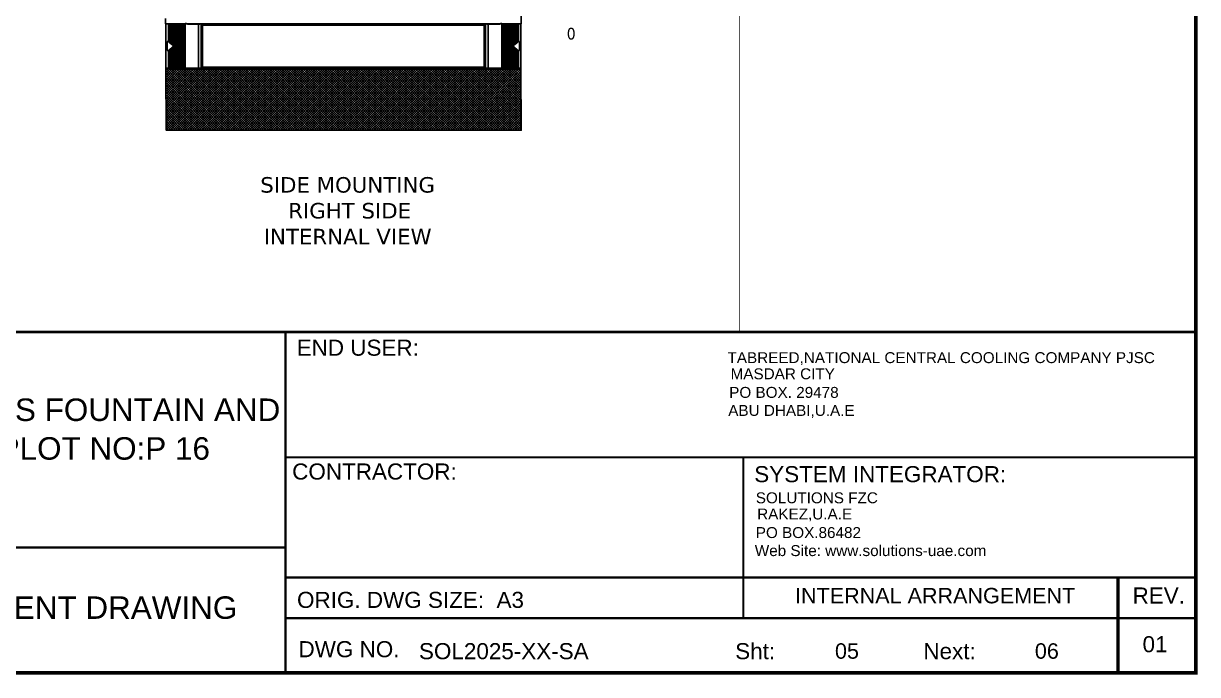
# Model space of a CAD drawing. Header units: inches. Extents: x 100535554 to 201081702, y 63708552 to 127420865.
# Drawn here: x 100541906 to 100542436, y 63709917 to 63710211 of the extents above; entities that cross this region are included whole.
import ezdxf
from ezdxf.enums import TextEntityAlignment as Align

# ---------------------------------------------------------------- set-up
doc = ezdxf.new("R2010")
doc.units = ezdxf.units.IN
doc.header["$MEASUREMENT"] = 0
doc.layers.add('BORDER', color=7, linetype='Continuous')
doc.layers.add('PFTXT', color=7, linetype='Continuous')
doc.styles.add('A', font='arial.ttf')
doc.styles.add('Tahoma$001H0', font='tahoma.ttf')
doc.styles.add('Verdana$001H0', font='verdana.ttf')

# ---------------------------------------------------------------- blocks, each defined once
blk = doc.blocks.new('Title Frame_Al Bayt')
at = {"layer": 'BORDER', "const_width": 1.54}
blk.add_lwpolyline([(897.37, 420.3), (897.37, -410.23), (2066.28, -410.23), (2066.28, 420.3)], close=True, dxfattribs=at)
at = {"layer": 'BORDER'}
for points, const_width in [([(899.02, -256.43), (2066.28, -256.43)], 1.08), ([(1655.59, -410.23), (1655.59, -256.43)], 1.08), ([(1655.59, -312.94), (2066.28, -312.94)], 0.923), ([(1862.06, -385.63), (1862.06, -312.94)], 0.923), ([(1655.59, -353.66), (1265.22, -353.66)], 1.08), ([(2066.28, -367.17), (1655.59, -367.17)], 1.08), ([(2031.17, -410.23), (2031.17, -367.17)], 1.54), ([(2066.28, -385.63), (1655.59, -385.63)], 1.08)]:
    blk.add_lwpolyline(points, dxfattribs=dict(at, const_width=const_width))
at = {"layer": 'BORDER', "style": 'A'}
for s, height, p in [('END USER:', 7.25, (1660.57, -267.14)), ('TABREED,NATIONAL CENTRAL COOLING COMPANY PJSC', 4.93, (1854.97, -270.47)), ('MASDAR CITY', 4.93, (1856.36, -277.76)), ('PO BOX. 29478', 4.93, (1855.74, -286.15)), ('SAADIYAT ISLAND & WATER FEATURES FOUNTAIN AND', 10.15, (1269.55, -296.59)), ('ABU DHABI,U.A.E', 4.93, (1855.31, -294.3)), (' CITY BRIDGE ETS, SECTOR: SDN8, PLOT NO:P 16', 10.15, (1279.53, -314.05)), ('CONTRACTOR:', 7.25, (1658.54, -323.01)), ('SYSTEM INTEGRATOR:', 7.25, (1867.04, -324.2)), ('SOLUTIONS FZC', 4.93, (1867.73, -333.72)), ('RAKEZ,U.A.E', 4.93, (1868.35, -341.02)), ('PO BOX.86482', 4.93, (1867.73, -349.41)), ('Web Site: www.solutions-uae.com ', 4.93, (1867.29, -357.55)), ('ORIG. DWG SIZE:  A3', 7.25, (1660.73, -380.94)), ('REV.', 7.25, (2037.74, -378.96)), ('DWG NO.', 7.25, (1661.4, -403.19)), ('SOL2025-XX-SA', 7.25, (1715.75, -404.08)), ('Sht:', 7.25, (1858.44, -404.08)), ('Next:', 7.25, (1943.34, -404.08)), ('01', 7.25, (2042.25, -400.94))]:
    blk.add_text(s, height=height, dxfattribs=at).set_placement(p)

msp = doc.modelspace()

# ---------------------------------------------------------------- hatches: boundary and pattern name
at = {"ltscale": 25}
h = msp.add_hatch(dxfattribs=at)
h.set_pattern_fill('ANSI37', color=9, scale=6.099986)
h.set_pattern_definition([(45, (100542907.7301, 63710427.5325), (-0.5391677, 0.5391677), []), (135, (100542907.7301, 63710427.5325), (-0.5391677, -0.5391677), [])])
h.paths.add_polyline_path([(100541970.254, 63710190.726), (100542130.379, 63710190.726), (100542130.429, 63710162.784), (100541970.304, 63710162.784)])

# ---------------------------------------------------------------- linework, layer by layer
at = {"color": 7, "linetype": 'Continuous', "lineweight": -2, "true_color": 0x000007}
for p, q in [((100542130.395, 63710611.428), (100542130.395, 63710210.769)), ((100541970.019, 63710210.769), (100541970.019, 63710213.19)), ((100542130.395, 63710210.769), (100541970.019, 63710210.769)), ((100541986.038, 63710210.769), (100541970.112, 63710210.769)), ((100541970.112, 63710190.745), (100541970.112, 63710210.769)), ((100541971.23, 63710210.769), (100541971.23, 63710202.759)), ((100541971.509, 63710202.573), (100541971.509, 63710210.769)), ((100541971.696, 63710202.294), (100541971.696, 63710210.769)), ((100541971.975, 63710202.107), (100541971.975, 63710210.769)), ((100541972.254, 63710201.921), (100541972.254, 63710210.769)), ((100541972.534, 63710201.642), (100541972.534, 63710210.769)), ((100541972.813, 63710201.455), (100541972.813, 63710210.769)), ((100541972.999, 63710201.269), (100541972.999, 63710210.769)), ((100541973.279, 63710200.99), (100541973.279, 63710210.769)), ((100541973.558, 63710200.804), (100541973.558, 63710210.769)), ((100541973.838, 63710190.745), (100541973.838, 63710210.769)), ((100541974.117, 63710190.745), (100541974.117, 63710210.769)), ((100541974.303, 63710190.745), (100541974.303, 63710210.769)), ((100541974.583, 63710190.745), (100541974.583, 63710210.769)), ((100541974.862, 63710190.745), (100541974.862, 63710210.769)), ((100541975.141, 63710190.745), (100541975.141, 63710210.769)), ((100541975.421, 63710190.745), (100541975.421, 63710210.769)), ((100541975.607, 63710190.745), (100541975.607, 63710210.769)), ((100541975.887, 63710190.745), (100541975.887, 63710210.769)), ((100541976.166, 63710190.745), (100541976.166, 63710210.769)), ((100541976.445, 63710190.745), (100541976.445, 63710210.769)), ((100541976.725, 63710190.745), (100541976.725, 63710210.769)), ((100541976.911, 63710190.745), (100541976.911, 63710210.769)), ((100541977.19, 63710190.745), (100541977.19, 63710210.769)), ((100541977.47, 63710190.745), (100541977.47, 63710210.769)), ((100541977.749, 63710190.745), (100541977.749, 63710210.769)), ((100541978.029, 63710190.745), (100541978.029, 63710210.769)), ((100541978.215, 63710190.745), (100541978.215, 63710210.769)), ((100541978.494, 63710190.745), (100541978.494, 63710210.769)), ((100541978.774, 63710190.745), (100541978.774, 63710210.769)), ((100541979.053, 63710211.234), (100541979.053, 63710210.769)), ((100541979.891, 63710210.676), (100541985.293, 63710210.676)), ((100541984.827, 63710190.745), (100541984.827, 63710210.769)), ((100541986.038, 63710210.769), (100541986.038, 63710190.745)), ((100541986.131, 63710191.118), (100541986.131, 63710210.396)), ((100541986.224, 63710210.769), (100542114.19, 63710210.769)), ((100542113.91, 63710210.21), (100541986.504, 63710210.21)), ((100541986.69, 63710210.21), (100541986.69, 63710191.304)), ((100542113.91, 63710210.489), (100542113.724, 63710210.21)), ((100542113.724, 63710191.304), (100542113.724, 63710210.21)), ((100542113.724, 63710210.21), (100542113.817, 63710210.21)), ((100542113.724, 63710210.21), (100542113.724, 63710210.21)), ((100542113.724, 63710210.21), (100542113.724, 63710210.21)), ((100542113.817, 63710210.21), (100542113.91, 63710210.303)), ((100542113.91, 63710210.21), (100542113.817, 63710210.21)), ((100542113.817, 63710210.21), (100542113.817, 63710210.21)), ((100542113.91, 63710210.303), (100542114.003, 63710210.396)), ((100542114.003, 63710210.303), (100542113.91, 63710210.21)), ((100542113.91, 63710210.21), (100542114.096, 63710210.21)), ((100542114.003, 63710210.396), (100542114.19, 63710210.489)), ((100542114.283, 63710210.396), (100542114.003, 63710210.396)), ((100542114.003, 63710210.396), (100542114.003, 63710210.303)), ((100542114.096, 63710210.21), (100542114.283, 63710210.396)), ((100542114.19, 63710210.396), (100542114.19, 63710210.769)), ((100542114.283, 63710210.396), (100542114.283, 63710191.118)), ((100542114.376, 63710190.745), (100542114.376, 63710210.769)), ((100542130.302, 63710210.769), (100542114.376, 63710210.769)), ((100542115.121, 63710210.676), (100542120.523, 63710210.676)), ((100542115.587, 63710210.769), (100542115.587, 63710190.745)), ((100542121.361, 63710210.769), (100542121.361, 63710211.234)), ((100542121.64, 63710210.769), (100542121.64, 63710190.745)), ((100542121.92, 63710210.769), (100542121.92, 63710190.745)), ((100542122.199, 63710210.769), (100542122.199, 63710190.745)), ((100542122.385, 63710210.769), (100542122.385, 63710190.745)), ((100542122.665, 63710210.769), (100542122.665, 63710190.745)), ((100542122.944, 63710210.769), (100542122.944, 63710190.745)), ((100542123.223, 63710210.769), (100542123.223, 63710190.745)), ((100542123.503, 63710210.769), (100542123.503, 63710190.745)), ((100542123.689, 63710210.769), (100542123.689, 63710190.745)), ((100542123.969, 63710210.769), (100542123.969, 63710190.745)), ((100542124.248, 63710210.769), (100542124.248, 63710190.745)), ((100542124.527, 63710210.769), (100542124.527, 63710190.745)), ((100542124.714, 63710210.769), (100542124.714, 63710190.745)), ((100542124.993, 63710210.769), (100542124.993, 63710190.745)), ((100542125.272, 63710210.769), (100542125.272, 63710190.745)), ((100542125.552, 63710210.769), (100542125.552, 63710190.745)), ((100542125.831, 63710210.769), (100542125.831, 63710190.745)), ((100542126.017, 63710210.769), (100542126.017, 63710190.745)), ((100542126.297, 63710210.769), (100542126.297, 63710190.745)), ((100542126.576, 63710210.769), (100542126.576, 63710190.745)), ((100542126.856, 63710210.769), (100542126.856, 63710200.804)), ((100542127.135, 63710210.769), (100542127.135, 63710200.99)), ((100542127.321, 63710210.769), (100542127.321, 63710201.269)), ((100542127.601, 63710210.769), (100542127.601, 63710201.455)), ((100542127.88, 63710210.769), (100542127.88, 63710201.642)), ((100542128.16, 63710210.769), (100542128.16, 63710201.921)), ((100542128.439, 63710210.769), (100542128.439, 63710202.107)), ((100542128.625, 63710210.769), (100542128.625, 63710202.294)), ((100542128.905, 63710210.769), (100542128.905, 63710202.573)), ((100542129.184, 63710202.759), (100542129.184, 63710210.769)), ((100542130.302, 63710210.769), (100542130.302, 63710190.745)), ((100541970.671, 63710202.759), (100541971.23, 63710202.759)), ((100541970.671, 63710202.759), (100541970.671, 63710198.755)), ((100541971.696, 63710202.294), (100541971.509, 63710202.573)), ((100542128.905, 63710202.573), (100542128.625, 63710202.294)), ((100542129.184, 63710202.759), (100542129.65, 63710202.759)), ((100542129.65, 63710198.755), (100542129.65, 63710202.759)), ((100541971.23, 63710198.755), (100541970.671, 63710198.755)), ((100541971.23, 63710198.755), (100541971.23, 63710190.745)), ((100541971.509, 63710198.941), (100541971.696, 63710199.22)), ((100541971.509, 63710190.745), (100541971.509, 63710198.941)), ((100541971.696, 63710190.745), (100541971.696, 63710199.22)), ((100541972.254, 63710201.921), (100541971.975, 63710202.107)), ((100541971.975, 63710199.407), (100541972.254, 63710199.593)), ((100541971.975, 63710190.745), (100541971.975, 63710199.407)), ((100541972.254, 63710190.745), (100541972.254, 63710199.593)), ((100541972.813, 63710201.455), (100541972.534, 63710201.642)), ((100541972.534, 63710199.872), (100541972.813, 63710200.058)), ((100541972.534, 63710190.745), (100541972.534, 63710199.872)), ((100541972.813, 63710190.745), (100541972.813, 63710200.058)), ((100541973.279, 63710200.99), (100541972.999, 63710201.269)), ((100541972.999, 63710200.245), (100541973.279, 63710200.524)), ((100541972.999, 63710190.745), (100541972.999, 63710200.245)), ((100541973.279, 63710190.745), (100541973.279, 63710200.524)), ((100541973.651, 63710200.804), (100541973.558, 63710200.804)), ((100541973.558, 63710200.71), (100541973.651, 63710200.804)), ((100541973.558, 63710190.745), (100541973.558, 63710200.71)), ((100542126.763, 63710200.804), (100542126.856, 63710200.71)), ((100542126.856, 63710200.804), (100542126.763, 63710200.804)), ((100542126.856, 63710200.71), (100542126.856, 63710190.745)), ((100542127.321, 63710201.269), (100542127.135, 63710200.99)), ((100542127.135, 63710200.524), (100542127.135, 63710190.745)), ((100542127.135, 63710200.524), (100542127.321, 63710200.245)), ((100542127.321, 63710200.245), (100542127.321, 63710190.745)), ((100542127.88, 63710201.642), (100542127.601, 63710201.455)), ((100542127.601, 63710200.058), (100542127.601, 63710190.745)), ((100542127.601, 63710200.058), (100542127.88, 63710199.872)), ((100542127.88, 63710199.872), (100542127.88, 63710190.745)), ((100542128.439, 63710202.107), (100542128.16, 63710201.921)), ((100542128.16, 63710199.593), (100542128.16, 63710190.745)), ((100542128.16, 63710199.593), (100542128.439, 63710199.407)), ((100542128.439, 63710199.407), (100542128.439, 63710190.745)), ((100542128.625, 63710199.22), (100542128.625, 63710190.745)), ((100542128.625, 63710199.22), (100542128.905, 63710198.941)), ((100542128.905, 63710198.941), (100542128.905, 63710190.745)), ((100542129.184, 63710190.745), (100542129.184, 63710198.755)), ((100542129.65, 63710198.755), (100542129.184, 63710198.755)), ((100541986.038, 63710190.745), (100541970.112, 63710190.745)), ((100541986.317, 63710191.304), (100541986.131, 63710191.118)), ((100541986.131, 63710191.118), (100541986.411, 63710191.118)), ((100541986.224, 63710190.745), (100541986.224, 63710191.118)), ((100541986.411, 63710191.118), (100541986.224, 63710191.025)), ((100542114.19, 63710190.745), (100541986.224, 63710190.745)), ((100541986.504, 63710191.304), (100541986.317, 63710191.304)), ((100541986.411, 63710191.211), (100541986.504, 63710191.304)), ((100541986.411, 63710191.118), (100541986.411, 63710191.211)), ((100541986.504, 63710191.211), (100541986.411, 63710191.118)), ((100541986.504, 63710191.304), (100542113.91, 63710191.304)), ((100541986.504, 63710191.304), (100541986.597, 63710191.304)), ((100541986.597, 63710191.304), (100541986.504, 63710191.211)), ((100541986.504, 63710191.025), (100541986.69, 63710191.304)), ((100541986.597, 63710191.304), (100541986.597, 63710191.304)), ((100541986.69, 63710191.304), (100541986.597, 63710191.304)), ((100541986.69, 63710191.304), (100541986.69, 63710191.304)), ((100541986.69, 63710191.304), (100541986.69, 63710191.304)), ((100542113.817, 63710191.304), (100542113.724, 63710191.304)), ((100542113.724, 63710191.304), (100542113.724, 63710191.304)), ((100542113.724, 63710191.304), (100542113.91, 63710191.025)), ((100542113.817, 63710191.304), (100542113.91, 63710191.304)), ((100542113.91, 63710191.211), (100542113.817, 63710191.304)), ((100542113.91, 63710191.304), (100542114.003, 63710191.118)), ((100542114.096, 63710191.304), (100542113.91, 63710191.304)), ((100542114.003, 63710191.118), (100542113.91, 63710191.211)), ((100542114.003, 63710191.118), (100542114.283, 63710191.118)), ((100542114.19, 63710191.025), (100542114.003, 63710191.118)), ((100542114.283, 63710191.118), (100542114.096, 63710191.304)), ((100542114.19, 63710190.745), (100542114.19, 63710191.118)), ((100542114.376, 63710190.745), (100542130.302, 63710190.745))]:
    msp.add_line(p, q, dxfattribs=at)
for points in [[(100542114.19, 63710210.769), (100542114.003, 63710210.676), (100542113.91, 63710210.489)], [(100541986.224, 63710190.745), (100541986.411, 63710190.838), (100541986.504, 63710191.025)], [(100542113.91, 63710191.025), (100542114.003, 63710190.838), (100542114.19, 63710190.745)]]:
    msp.add_lwpolyline(points, dxfattribs=at)
at = {"ltscale": 10}
msp.add_lwpolyline([(100541970.113, 63710190.605), (100542130.302, 63710190.605), (100542130.461, 63710162.784), (100541970.272, 63710162.784)], close=True, dxfattribs=at)
at = {"color": 7, "linetype": 'Continuous', "lineweight": -2, "true_color": 0x000007}
for points in [[(100541979.696, 63710210.726), (100541979.773, 63710210.693), (100541979.855, 63710210.676), (100541979.938, 63710210.676)], [(100541985.34, 63710210.676), (100541985.452, 63710210.676), (100541985.563, 63710210.707), (100541985.659, 63710210.767)], [(100542114.161, 63710210.261), (100542114.164, 63710210.262), (100542114.168, 63710210.263), (100542114.171, 63710210.265)], [(100542114.848, 63710210.767), (100542114.944, 63710210.707), (100542115.054, 63710210.676), (100542115.167, 63710210.676)], [(100542120.569, 63710210.676), (100542120.682, 63710210.676), (100542120.793, 63710210.707), (100542120.889, 63710210.767)], [(100541986.346, 63710191.346), (100541986.343, 63710191.345), (100541986.339, 63710191.344), (100541986.336, 63710191.342)], [(100542113.805, 63710191.334), (100542113.811, 63710191.322), (100542113.817, 63710191.311), (100542113.823, 63710191.299)]]:
    msp.add_open_spline(points, degree=3, dxfattribs=at)
at = {"layer": 'PFTXT', "lineweight": 9, "const_width": 0.29}
msp.add_lwpolyline([(100542228.922, 63710748.461), (100542228.922, 63710071.726)], dxfattribs=at)

# ---------------------------------------------------------------- block references
msp.add_blockref('Title Frame_Al Bayt', (100540368.565, 63710328.157))

# ---------------------------------------------------------------- texts
at = {"color": 7, "true_color": 0x000007, "style": 'Tahoma$001H0'}
msp.add_text('0', height=5.284, rotation=180, dxfattribs=at).set_placement((100542154.982, 63710208.999))
at = {"style": 'A'}
msp.add_text('INTERNAL ARRANGEMENT ', height=6.96131, dxfattribs=at).set_placement((100542253.998, 63709949.278))
for s, p in [('05', (100542277.432, 63709927.765)), ('06', (100542367.63, 63709927.765))]:
    msp.add_text(s, height=6.9613, dxfattribs=at).set_placement(p, align=Align.MIDDLE_CENTER)
at = {"insert": (100541982.343, 63710141.632), "char_height": 7, "attachment_point": 1, "style": 'Verdana$001H0'}
msp.add_mtext_dynamic_manual_height_columns('\\pi30.371,t79.371,170.37;SIDE MOUNTING\\P\\pi39.895,t88.895,179.9; RIGHT SIDE \\P\\pi31.941,t80.941,171.94;INTERNAL VIEW', width=141.54516, gutter_width=1, heights=[0], dxfattribs=at)
at = {"layer": 'BORDER', "style": 'A'}
msp.add_text('ETS PLC INTERNAL ARRANGEMENT DRAWING', height=10.15, dxfattribs=at).set_placement((100541682.509, 63709942.276))

doc.saveas('drawing.dxf')
